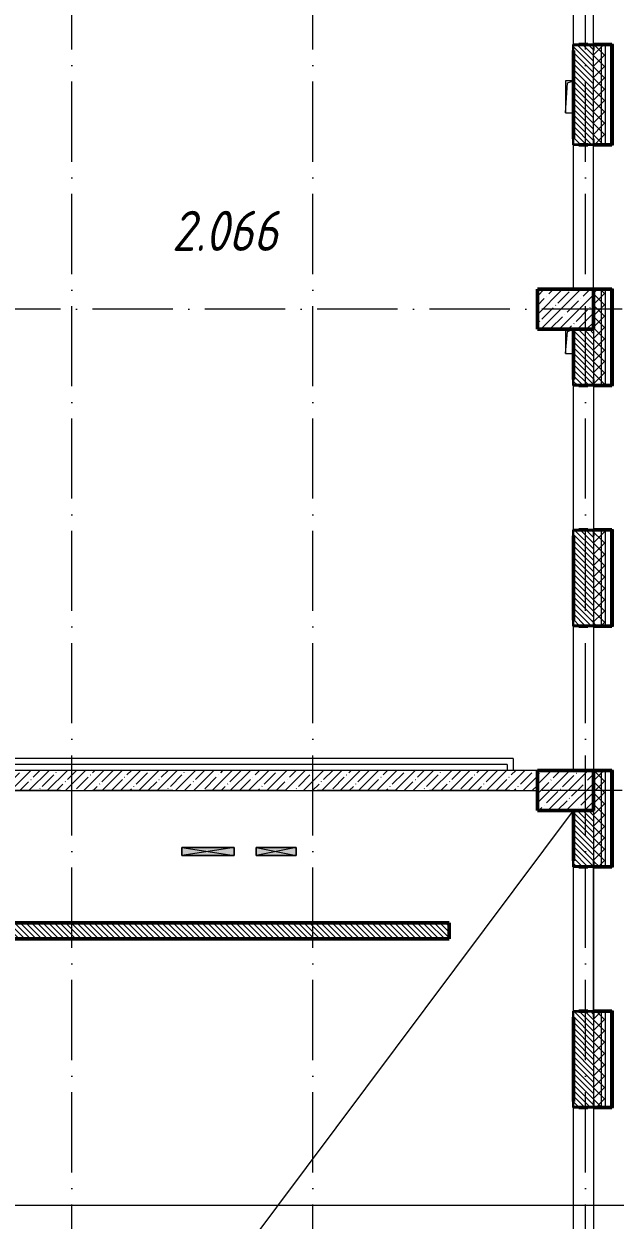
# Model space of a CAD drawing. Header units: millimetres. Extents: x -537608 to 253996, y -217170 to 186033.
# Drawn here: x -168197 to -160829, y -29612 to -14700 of the extents above; entities that cross this region are included whole.
import ezdxf

# ---------------------------------------------------------------- set-up
doc = ezdxf.new("R2010")
doc.units = ezdxf.units.MM
doc.linetypes.add('50_200_ШТРИХ_1Т_ш5_п1_п1_', pattern=[1400, 1000, -200, 0, -200])
for name, color, linetype, lineweight in [('A-DETL-____-OTLN-4', 7, 'Continuous', 18), ('A-DETL-GENF-OTLN', 7, 'Continuous', 9), ('A-GENM-____-MCUT', 7, 'Continuous', 25), ('A-GENM-____-OTLN', 7, 'Continuous', 9), ('A-GENM-____-OTLN-1', 7, 'Continuous', 25), ('A-GLAZ-____-OTLN', 7, 'Continuous', 9), ('A-WALL-____-MCUT-1', 7, 'Continuous', 9), ('A-WALL-____-MCUT-2', 7, 'Continuous', 50), ('A-WALL-____-MCUT-3', 7, 'Continuous', 9), ('A-WALL-____-OTLN', 7, 'Continuous', 9), ('A-WALL-____-PATT-1', 7, 'Continuous', 9), ('A-WALL-FNSH-MCUT-1', 7, 'Continuous', 9), ('S-COLS-____-MCUT', 7, 'Continuous', 50), ('S-COLS-____-OTLN', 7, 'Continuous', 9), ('S-GRID-____-OTLN-1', 7, '50_200_ШТРИХ_1Т_ш5_п1_п1_', 9), ('Марки помещений', 7, 'Continuous', 9)]:
    doc.layers.add(name, color=color, linetype=linetype, lineweight=lineweight)
doc.layers.add('G-____-____-SYMB-1', color=9, linetype='Continuous', lineweight=9, true_color=0x808080)
doc.styles.add('ISOCPEUR_I_3', font='isocpeui.ttf', dxfattribs={"width": 0.85, "height": 2.2})
pattern_1 = [(135, (-184647.673, -56738.29), (-35.35534, -35.35534), [])]
pattern_2 = [(45, (-184647.67, -56738.29), (-85.53659, 85.53659), []), (45, (-184590.65, -56738.29), (-85.53659, 85.53659), [])]
pattern_3 = [(45, (-184647.67, -56738.29), (-70.71068, 70.71068), []), (135, (-184647.67, -56738.29), (-70.71068, -70.71068), [])]

# ---------------------------------------------------------------- blocks, each defined once
blk = doc.blocks.new('BSC_Колонна _Прямоугольная - 500х700-25976089-АР1_План отверстий 2 этажа в осях 1-64_А-ГГ')
at = {"layer": 'S-COLS-____-OTLN'}
h = blk.add_hatch(dxfattribs=at)
h.set_pattern_fill('FP_27', color=256, style=0, pattern_type=2)
h.set_pattern_definition([(315, (-32481.04, 23200), (114.04925, 114.04925), []), (315, (-32481.04, 23085.95), (114.04925, 114.04925), [201.613, -40.323, 3.353, -36.97])])
h.paths.add_polyline_path([(-250, 350), (-250, -350), (250, -350), (250, 350)], flags=0)
at = {"layer": 'S-COLS-____-MCUT'}
for p, q in [((250, 350), (-250, 350)), ((-250, 350), (-250, -350)), ((250, -350), (250, 350)), ((-250, -350), (250, -350))]:
    blk.add_line(p, q, dxfattribs=at)
blk = doc.blocks.new('BSC_Колонна _Прямоугольная - 500х700-V3-АР1_План отверстий 2 этажа в осях 1-64_А-ГГ')
at = {"layer": 'S-COLS-____-OTLN'}
h = blk.add_hatch(dxfattribs=at)
h.set_pattern_fill('FP_29', color=256, style=0, pattern_type=2)
h.set_pattern_definition([(315, (-38481.04, 23200), (114.04925, 114.04925), []), (315, (-38481.04, 23085.95), (114.04925, 114.04925), [201.613, -40.323, 3.353, -36.97])])
h.paths.add_polyline_path([(-250, 237), (-250, -350), (250, -350), (250, 350), (-250, 350)], flags=0)
at = {"layer": 'S-COLS-____-MCUT'}
for p, q in [((250, 350), (-250, 350)), ((-250, 350), (-250, -350)), ((250, -350), (250, 350)), ((-250, -350), (250, -350))]:
    blk.add_line(p, q, dxfattribs=at)
blk = doc.blocks.new('Фахверк_СКБ_Уголок - 250_2700-27497298-АР1_План отверстий 2 этажа в осях 1-64_А-ГГ')
at = {"layer": 'A-GENM-____-MCUT'}
for p, q in [((200, 181), (125, 181)), ((125, 181), (125, 106)), ((131, 106), (131, 175)), ((131, 175), (200, 175)), ((200, 175), (200, 181)), ((125, 106), (131, 106)), ((131, -6), (125, -6)), ((125, -6), (125, -81)), ((125, -81), (200, -81)), ((131, -75), (131, -6)), ((200, -75), (131, -75)), ((200, -81), (200, -75))]:
    blk.add_line(p, q, dxfattribs=at)
blk = doc.blocks.new('AR_Отверстие прямоугольное _в плите_ - AR_Отверстие прямоугольное _в плите_-30510814-АР1_План отверстий 2 этажа в осях 1-64_А-ГГ')
at = {"layer": 'A-GENM-____-OTLN'}
for p, q in [((-50, 150), (-50, -150)), ((-25, 125), (50, 150)), ((-50, -150), (-25, 125)), ((-50, -150), (50, -150))]:
    blk.add_line(p, q, dxfattribs=at)
blk = doc.blocks.new('AR_Отверстие прямоугольное _в плите_ - AR_Отверстие прямоугольное _в плите_-30510902-АР1_План отверстий 2 этажа в осях 1-64_А-ГГ')
at = {"layer": 'A-GENM-____-OTLN'}
for p, q in [((50, 200), (-50, 200)), ((-50, 200), (-50, -200)), ((-50, -200), (-25, 175)), ((-25, 175), (50, 200)), ((-50, -200), (50, -200))]:
    blk.add_line(p, q, dxfattribs=at)
blk = doc.blocks.new('AR_Отверстие прямоугольное _в стене__БезПР - AR_Отверстие прямоугольное _в стене__БезПР-36428237-АР1_План отверстий 2 этажа в осях 1-64_А-ГГ')
at = {"layer": 'A-GLAZ-____-OTLN'}
blk.add_hatch(color=256, dxfattribs=at).paths.add_polyline_path([(-325, -50), (325, -50), (325, 50), (-325, 50)], flags=0)
at = {"layer": 'A-DETL-GENF-OTLN'}
for p, q in [((-325, -50), (-325, 50)), ((-325, 50), (325, 50)), ((325, 50), (-325, -50)), ((-325, 50), (325, -50)), ((325, 50), (-325, 50)), ((-325, 50), (-325, -50)), ((325, 50), (325, -50)), ((325, -50), (325, 50)), ((325, -50), (-325, -50)), ((-325, -50), (325, -50))]:
    blk.add_line(p, q, dxfattribs=at)
at = {"layer": 'A-GLAZ-____-OTLN'}
blk.add_line((325, 50), (-325, 50), dxfattribs=at)
blk = doc.blocks.new('AR_Отверстие прямоугольное _в стене__БезПР - AR_Отверстие прямоугольное _в стене__БезПР-36788943-АР1_План отверстий 2 этажа в осях 1-64_А-ГГ')
at = {"layer": 'A-GLAZ-____-OTLN'}
blk.add_hatch(color=256, dxfattribs=at).paths.add_polyline_path([(250, -50), (250, 50), (-250, 50), (-250, -50), (-47, -50)], flags=0)
at = {"layer": 'A-DETL-GENF-OTLN'}
for p, q in [((-250, -50), (-250, 50)), ((-250, 50), (250, 50)), ((250, 50), (-250, -50)), ((-250, 50), (250, -50)), ((250, 50), (-250, 50)), ((-250, 50), (-250, -50)), ((250, 50), (250, -50)), ((250, -50), (250, 50)), ((250, -50), (-250, -50)), ((-250, -50), (250, -50))]:
    blk.add_line(p, q, dxfattribs=at)
at = {"layer": 'A-GLAZ-____-OTLN'}
blk.add_line((250, 50), (-250, 50), dxfattribs=at)

msp = doc.modelspace()

# ---------------------------------------------------------------- hatches: boundary and pattern name
at = {"layer": 'A-WALL-____-PATT-1'}
h = msp.add_hatch(dxfattribs=at)
h.set_pattern_fill('FP_3', color=256, style=0, pattern_type=2)
h.set_pattern_definition(pattern_2)
h.paths.add_polyline_path([(-160847.6725, -15187.2474), (-160847.6725, -14957.2474), (-160867.6725, -14957.2474), (-160867.6725, -15187.2474)], flags=0)
h.paths.add_polyline_path([(-160847.6725, -13157.2474), (-160847.6725, -8757.2474), (-160867.6725, -8757.2474), (-160867.6725, -13157.2474)], flags=0)
h = msp.add_hatch(dxfattribs=at)
h.set_pattern_fill('FP_1', color=256, style=0, pattern_type=2)
h.set_pattern_definition(pattern_3)
h.paths.add_polyline_path([(-160947.6725, -47207.2474), (-160947.6725, -45007.2474), (-160997.6725, -45007.2474), (-160997.6725, -47207.2474)], flags=0)
h.paths.add_polyline_path([(-160997.6725, -43207.2474), (-160947.6725, -43207.2474), (-160947.6725, -42007.2474), (-160997.6725, -42007.2474), (-160997.6725, -42242.4769)], flags=0)
h.paths.add_polyline_path([(-160997.6725, -40207.2474), (-160947.6725, -40207.2474), (-160947.6725, -39007.2474), (-160997.6725, -39007.2474)], flags=0)
h.paths.add_polyline_path([(-160947.6725, -37207.2474), (-160947.6725, -36007.2474), (-160997.6725, -36007.2474), (-160997.6725, -37207.2474)], flags=0)
h.paths.add_polyline_path([(-160947.6725, -34207.2474), (-160947.6725, -33007.2474), (-160997.6725, -33007.2474), (-160997.6725, -34207.2474)], flags=0)
h.paths.add_polyline_path([(-160947.6725, -31207.2474), (-160947.6725, -30007.2474), (-160997.6725, -30007.2474), (-160997.6725, -31207.2474)], flags=0)
h.paths.add_polyline_path([(-160947.6725, -28207.2474), (-160947.6725, -27007.2474), (-160997.6725, -27007.2474), (-160997.6725, -28207.2474)], flags=0)
h.paths.add_polyline_path([(-160947.6725, -25207.2474), (-160947.6725, -24007.2474), (-160997.6725, -24007.2474), (-160997.6725, -25207.2474)], flags=0)
h.paths.add_polyline_path([(-160947.6725, -22207.2474), (-160947.6725, -21007.2474), (-160997.6725, -21007.2474), (-160997.6725, -22207.2474)], flags=0)
h.paths.add_polyline_path([(-160947.6725, -19207.2474), (-160947.6725, -18007.2474), (-160997.6725, -18007.2474), (-160997.6725, -19207.2474)], flags=0)
h.paths.add_polyline_path([(-160947.6725, -16207.2474), (-160947.6725, -14957.2474), (-160997.6725, -14957.2474), (-160997.6725, -16207.2474)], flags=0)
h.paths.add_polyline_path([(-160947.6725, -13157.2474), (-160947.6725, -8907.2474), (-160997.6725, -8907.2474), (-160997.6725, -13157.2474)], flags=0)
h = msp.add_hatch(dxfattribs=at)
h.set_pattern_fill('FP_1', color=256, style=0, pattern_type=2)
h.set_pattern_definition(pattern_3)
h.paths.add_polyline_path([(-160997.6725, -47207.2474), (-160997.6725, -45007.2474), (-161091.6725, -45007.2474), (-161091.6725, -45082.2474), (-161097.6725, -45082.2474), (-161097.6725, -47207.2474)], flags=0)
h.paths.add_polyline_path([(-161091.6725, -43207.2474), (-160997.6725, -43207.2474), (-160997.6725, -42007.2474), (-161091.6725, -42007.2474), (-161091.6725, -42082.2474), (-161097.6725, -42082.2474), (-161097.6725, -43132.2474), (-161091.6725, -43132.2474), (-161091.6725, -43201.2474)], flags=0)
h.paths.add_polyline_path([(-160997.6725, -40207.2474), (-160997.6725, -39007.2474), (-161097.6725, -39007.2474), (-161097.6725, -40132.2474), (-161091.6725, -40132.2474), (-161091.6725, -40207.2474)], flags=0)
h.paths.add_polyline_path([(-160997.6725, -37207.2474), (-160997.6725, -36007.2474), (-161091.6725, -36007.2474), (-161091.6725, -36082.2474), (-161097.6725, -36082.2474), (-161097.6725, -37132.2474), (-161091.6725, -37132.2474), (-161091.6725, -37207.2474)], flags=0)
h.paths.add_polyline_path([(-161097.6725, -34207.2474), (-160997.6725, -34207.2474), (-160997.6725, -33007.2474), (-161091.6725, -33007.2474), (-161091.6725, -33082.2474), (-161097.6725, -33082.2474), (-161097.6725, -33707.2474)], flags=0)
h.paths.add_polyline_path([(-161091.6725, -31207.2474), (-160997.6725, -31207.2474), (-160997.6725, -30007.2474), (-161097.6725, -30007.2474), (-161097.6725, -31132.2474), (-161091.6725, -31132.2474), (-161091.6725, -31201.2474)], flags=0)
h.paths.add_polyline_path([(-160997.6725, -28207.2474), (-160997.6725, -27007.2474), (-161091.6725, -27007.2474), (-161091.6725, -27082.2474), (-161097.6725, -27082.2474), (-161097.6725, -28132.2474), (-161091.6725, -28132.2474), (-161091.6725, -28207.2474)], flags=0)
h.paths.add_polyline_path([(-160997.6725, -25207.2474), (-160997.6725, -24007.2474), (-161097.6725, -24007.2474), (-161097.6725, -25132.2474), (-161091.6725, -25132.2474), (-161091.6725, -25207.2474)], flags=0)
h.paths.add_polyline_path([(-161091.6725, -22207.2474), (-160997.6725, -22207.2474), (-160997.6725, -21007.2474), (-161091.6725, -21007.2474), (-161091.6725, -21082.2474), (-161097.6725, -21082.2474), (-161097.6725, -22132.2474), (-161091.6725, -22132.2474), (-161091.6725, -22201.2474)], flags=0)
h.paths.add_polyline_path([(-161091.6725, -19207.2474), (-160997.6725, -19207.2474), (-160997.6725, -18007.2474), (-161097.6725, -18007.2474), (-161097.6725, -19132.2474), (-161091.6725, -19132.2474), (-161091.6725, -19201.2474)], flags=0)
h.paths.add_polyline_path([(-160997.6725, -16207.2474), (-160997.6725, -14957.2474), (-161091.6725, -14957.2474), (-161091.6725, -15032.2474), (-161097.6725, -15032.2474), (-161097.6725, -16132.2474), (-161091.6725, -16132.2474), (-161091.6725, -16207.2474)], flags=0)
h.paths.add_polyline_path([(-160997.6725, -13157.2474), (-160997.6725, -9007.2474), (-161097.6725, -9007.2474), (-161097.6725, -13157.2474)], flags=0)
h = msp.add_hatch(dxfattribs=at)
h.set_pattern_fill('FP_6', color=256, style=0, pattern_type=2)
h.set_pattern_definition(pattern_1)
h.paths.add_polyline_path([(-161278.6725, -16207.2474), (-161166.6725, -16207.2474), (-161166.6725, -16201.2474), (-161097.6725, -16201.2474), (-161097.6725, -14963.2474), (-161166.6725, -14963.2474), (-161166.6725, -14957.2474), (-161278.6725, -14957.2474), (-161278.6725, -14963.2474), (-161347.6725, -14963.2474), (-161347.6725, -16201.2474), (-161278.6725, -16201.2474)], flags=0)
h = msp.add_hatch(dxfattribs=at)
h.set_pattern_fill('FP_3', color=256, style=0, pattern_type=2)
h.set_pattern_definition(pattern_2)
h.paths.add_polyline_path([(-160847.6725, -47017.2474), (-160847.6725, -45007.2474), (-160867.6725, -45007.2474), (-160867.6725, -47017.2474)], flags=0)
h.paths.add_polyline_path([(-160847.6725, -43207.2474), (-160847.6725, -42007.2474), (-160867.6725, -42007.2474), (-160867.6725, -43207.2474)], flags=0)
h.paths.add_polyline_path([(-160847.6725, -40207.2474), (-160847.6725, -39007.2474), (-160867.6725, -39007.2474), (-160867.6725, -40207.2474)], flags=0)
h.paths.add_polyline_path([(-160847.6725, -37207.2474), (-160847.6725, -36007.2474), (-160867.6725, -36007.2474), (-160867.6725, -37207.2474)], flags=0)
h.paths.add_polyline_path([(-160847.6725, -34207.2474), (-160847.6725, -33007.2474), (-160867.6725, -33007.2474), (-160867.6725, -34207.2474)], flags=0)
h.paths.add_polyline_path([(-160847.6725, -31207.2474), (-160847.6725, -30007.2474), (-160867.6725, -30007.2474), (-160867.6725, -31207.2474)], flags=0)
h.paths.add_polyline_path([(-160847.6725, -28207.2474), (-160847.6725, -27007.2474), (-160867.6725, -27007.2474), (-160867.6725, -28207.2474)], flags=0)
h.paths.add_polyline_path([(-160847.6725, -25207.2474), (-160847.6725, -24007.2474), (-160867.6725, -24007.2474), (-160867.6725, -25207.2474)], flags=0)
h.paths.add_polyline_path([(-160867.6725, -22207.2474), (-160847.6725, -22207.2474), (-160847.6725, -21007.2474), (-160867.6725, -21007.2474), (-160867.6725, -21602.621)], flags=0)
h.paths.add_polyline_path([(-160847.6725, -19207.2474), (-160847.6725, -18007.2474), (-160867.6725, -18007.2474), (-160867.6725, -19207.2474)], flags=0)
h.paths.add_polyline_path([(-160847.6725, -16207.2474), (-160847.6725, -15187.2474), (-160867.6725, -15187.2474), (-160867.6725, -16207.2474)], flags=0)
h = msp.add_hatch(dxfattribs=at)
h.set_pattern_fill('FP_6', color=256, style=0, pattern_type=2)
h.set_pattern_definition(pattern_1)
h.paths.add_polyline_path([(-161166.6725, -22207.2474), (-161166.6725, -22201.2474), (-161097.6725, -22201.2474), (-161097.6725, -21013.2474), (-161166.6725, -21013.2474), (-161166.6725, -21007.2474), (-161278.6725, -21007.2474), (-161278.6725, -21013.2474), (-161347.6725, -21013.2474), (-161347.6725, -22201.2474), (-161278.6725, -22201.2474), (-161278.6725, -22207.2474)], flags=0)
h.paths.add_polyline_path([(-161166.6725, -19207.2474), (-161166.6725, -19201.2474), (-161097.6725, -19201.2474), (-161097.6725, -18507.2474), (-161347.6725, -18507.2474), (-161347.6725, -19201.2474), (-161278.6725, -19201.2474), (-161278.6725, -19207.2474)], flags=0)
h = msp.add_hatch(dxfattribs=at)
h.set_pattern_fill('FP_25', color=256, style=0, pattern_type=2)
h.set_pattern_definition([(45, (-184647.67, -56738.29), (-114.04925, 114.04925), []), (45, (-184533.62, -56738.29), (-114.04925, 114.04925), [201.612, -40.322, 3.353, -36.97])])
h.paths.add_polyline_path([(-161797.6725, -24257.2474), (-161797.6725, -24007.2474), (-170047.6725, -24007.2474), (-170047.6725, -24257.2474), (-163451.7907, -24257.2474)], flags=0)
h = msp.add_hatch(dxfattribs=at)
h.set_pattern_fill('FP_6', color=256, style=0, pattern_type=2)
h.set_pattern_definition(pattern_1)
h.paths.add_polyline_path([(-161166.6725, -28207.2474), (-161166.6725, -28201.2474), (-161097.6725, -28201.2474), (-161097.6725, -27013.2474), (-161166.6725, -27013.2474), (-161166.6725, -27007.2474), (-161278.6725, -27007.2474), (-161278.6725, -27013.2474), (-161347.6725, -27013.2474), (-161347.6725, -28201.2474), (-161278.6725, -28201.2474), (-161278.6725, -28207.2474)], flags=0)
h.paths.add_polyline_path([(-161166.6725, -25207.2474), (-161166.6725, -25201.2474), (-161097.6725, -25201.2474), (-161097.6725, -24507.2474), (-161347.6725, -24507.2474), (-161347.6725, -25201.2474), (-161278.6725, -25201.2474), (-161278.6725, -25207.2474)], flags=0)
h = msp.add_hatch(dxfattribs=at)
h.set_pattern_fill('FP_6', color=256, style=0, pattern_type=2)
h.set_pattern_definition(pattern_1)
h.paths.add_polyline_path([(-162897.6725, -26107.2474), (-162897.6725, -25907.2474), (-172197.6725, -25907.2474), (-172197.6725, -26107.2474), (-163451.7907, -26107.2474)], flags=0)

# ---------------------------------------------------------------- linework, layer by layer
at = {"layer": 'A-DETL-____-OTLN-4'}
for p, q in [((-162097.6725, -23857.2474), (-169847.6725, -23857.2474)), ((-162097.6725, -23857.2474), (-162097.6725, -24007.2474)), ((-162172.6725, -23932.2474), (-169847.6725, -23932.2474)), ((-162172.6725, -23932.2474), (-162172.6725, -24007.2474)), ((-174547.6725, -42157.2474), (-161347.6725, -24507.2474))]:
    msp.add_line(p, q, dxfattribs=at)
at = {"layer": 'A-WALL-____-MCUT-1'}
for p, q in [((-161797.6725, -24007.2474), (-170047.6725, -24007.2474)), ((-170047.6725, -24257.2474), (-161797.6725, -24257.2474))]:
    msp.add_line(p, q, dxfattribs=at)
at = {"layer": 'A-WALL-____-MCUT-2'}
for p, q in [((-161347.6725, -15032.2474), (-161347.6725, -16132.2474)), ((-161166.6725, -14957.2474), (-161278.6725, -14957.2474)), ((-160867.6725, -14957.2474), (-161091.6725, -14957.2474)), ((-160867.6725, -16207.2474), (-160867.6725, -14957.2474)), ((-161278.6725, -16207.2474), (-161166.6725, -16207.2474)), ((-161091.6725, -16207.2474), (-160867.6725, -16207.2474)), ((-160867.6725, -18007.2474), (-161097.6725, -18007.2474)), ((-160867.6725, -19207.2474), (-160867.6725, -18007.2474)), ((-161347.6725, -18507.2474), (-161347.6725, -19132.2474)), ((-161278.6725, -19207.2474), (-161166.6725, -19207.2474)), ((-161091.6725, -19207.2474), (-160867.6725, -19207.2474)), ((-161166.6725, -21007.2474), (-161278.6725, -21007.2474)), ((-160867.6725, -21007.2474), (-161091.6725, -21007.2474)), ((-160867.6725, -22207.2474), (-160867.6725, -21007.2474)), ((-161347.6725, -21082.2474), (-161347.6725, -22132.2474)), ((-161278.6725, -22207.2474), (-161166.6725, -22207.2474)), ((-161091.6725, -22207.2474), (-160867.6725, -22207.2474)), ((-160867.6725, -24007.2474), (-161097.6725, -24007.2474)), ((-160867.6725, -25207.2474), (-160867.6725, -24007.2474)), ((-161347.6725, -24507.2474), (-161347.6725, -25132.2474)), ((-161278.6725, -25207.2474), (-161166.6725, -25207.2474)), ((-161091.6725, -25207.2474), (-160867.6725, -25207.2474)), ((-162897.6725, -25907.2474), (-172197.6725, -25907.2474)), ((-162897.6725, -26107.2474), (-162897.6725, -25907.2474)), ((-172197.6725, -26107.2474), (-162897.6725, -26107.2474)), ((-161347.6725, -27082.2474), (-161347.6725, -28132.2474)), ((-161166.6725, -27007.2474), (-161278.6725, -27007.2474)), ((-160867.6725, -27007.2474), (-161091.6725, -27007.2474)), ((-160867.6725, -28207.2474), (-160867.6725, -27007.2474)), ((-161278.6725, -28207.2474), (-161166.6725, -28207.2474)), ((-161091.6725, -28207.2474), (-160867.6725, -28207.2474))]:
    msp.add_line(p, q, dxfattribs=at)
at = {"layer": 'A-WALL-____-MCUT-3'}
for p, q in [((-161097.6725, -16132.2474), (-161097.6725, -15032.2474)), ((-160997.6725, -16207.2474), (-160997.6725, -14957.2474)), ((-160947.6725, -16207.2474), (-160947.6725, -14957.2474)), ((-160997.6725, -19207.2474), (-160997.6725, -18007.2474)), ((-160947.6725, -19207.2474), (-160947.6725, -18007.2474)), ((-161097.6725, -18507.2474), (-161097.6725, -19132.2474)), ((-160997.6725, -22207.2474), (-160997.6725, -21007.2474)), ((-160947.6725, -22207.2474), (-160947.6725, -21007.2474)), ((-161097.6725, -21082.2474), (-161097.6725, -22132.2474)), ((-160997.6725, -25207.2474), (-160997.6725, -24007.2474)), ((-160947.6725, -25207.2474), (-160947.6725, -24007.2474)), ((-161097.6725, -24507.2474), (-161097.6725, -25132.2474)), ((-161097.6725, -27082.2474), (-161097.6725, -28132.2474)), ((-160997.6725, -28207.2474), (-160997.6725, -27007.2474)), ((-160947.6725, -28207.2474), (-160947.6725, -27007.2474))]:
    msp.add_line(p, q, dxfattribs=at)
at = {"layer": 'A-WALL-____-OTLN'}
for p, q in [((-161347.6725, -14957.2474), (-161347.6725, -13157.2474)), ((-161097.6725, -14957.2474), (-161097.6725, -13157.2474)), ((-161347.6725, -18007.2474), (-161347.6725, -16207.2474)), ((-161097.6725, -18007.2474), (-161097.6725, -16207.2474)), ((-161347.6725, -21007.2474), (-161347.6725, -19207.2474)), ((-161097.6725, -19207.2474), (-161097.6725, -21007.2474)), ((-161097.6725, -21007.2474), (-161097.6725, -21007.2474)), ((-161347.6725, -24007.2474), (-161347.6725, -22207.2474)), ((-161097.6725, -22207.2474), (-161097.6725, -22207.2474)), ((-161097.6725, -22207.2474), (-161097.6725, -24007.2474)), ((-161347.6725, -27007.2474), (-161347.6725, -25207.2474)), ((-161097.6725, -27007.2474), (-161097.6725, -25207.2474)), ((-161097.6725, -25207.2474), (-161097.6725, -27007.2474)), ((-161347.6725, -30007.2474), (-161347.6725, -28207.2474)), ((-161097.6725, -28207.2474), (-161097.6725, -28207.2474)), ((-161097.6725, -28207.2474), (-161097.6725, -30007.2474))]:
    msp.add_line(p, q, dxfattribs=at)
at = {"layer": 'A-WALL-FNSH-MCUT-1'}
for p, q in [((-160847.6725, -14957.2474), (-160867.6725, -14957.2474)), ((-160847.6725, -16207.2474), (-160847.6725, -14957.2474)), ((-160867.6725, -16207.2474), (-160847.6725, -16207.2474)), ((-160847.6725, -18007.2474), (-160867.6725, -18007.2474)), ((-160847.6725, -19207.2474), (-160847.6725, -18007.2474)), ((-160867.6725, -19207.2474), (-160847.6725, -19207.2474)), ((-160847.6725, -21007.2474), (-160867.6725, -21007.2474)), ((-160847.6725, -22207.2474), (-160847.6725, -21007.2474)), ((-160867.6725, -22207.2474), (-160847.6725, -22207.2474)), ((-160847.6725, -24007.2474), (-160867.6725, -24007.2474)), ((-160847.6725, -25207.2474), (-160847.6725, -24007.2474)), ((-160867.6725, -25207.2474), (-160847.6725, -25207.2474)), ((-160847.6725, -27007.2474), (-160867.6725, -27007.2474)), ((-160847.6725, -28207.2474), (-160847.6725, -27007.2474)), ((-160867.6725, -28207.2474), (-160847.6725, -28207.2474))]:
    msp.add_line(p, q, dxfattribs=at)
at = {"layer": 'G-____-____-SYMB-1'}
msp.add_line((-189573.6928, -29427.2474), (-80498.6001, -29427.2474), dxfattribs=at)
at = {"layer": 'S-GRID-____-OTLN-1'}
for p, q in [((-167597.6725, -61220.8957), (-167597.6725, -6857.3298)), ((-164597.6725, -61220.8957), (-164597.6725, -6857.3298)), ((-161197.6725, -61220.8957), (-161197.6725, -6857.3298)), ((-157939.9334, -18257.2474), (-189316.4427, -18257.2474)), ((-157939.9334, -24257.2474), (-189316.4427, -24257.2474))]:
    msp.add_line(p, q, dxfattribs=at)

# ---------------------------------------------------------------- block references
at = {"layer": 'A-GENM-____-OTLN'}
for name, p in [('AR_Отверстие прямоугольное _в плите_ - AR_Отверстие прямоугольное _в плите_-30510902-АР1_План отверстий 2 этажа в осях 1-64_А-ГГ', (-161397.6725, -15607.2474)), ('AR_Отверстие прямоугольное _в плите_ - AR_Отверстие прямоугольное _в плите_-30510814-АР1_План отверстий 2 этажа в осях 1-64_А-ГГ', (-161397.6725, -18657.2474))]:
    msp.add_blockref(name, p, dxfattribs=at)
at = {"layer": 'A-GENM-____-OTLN-1'}
for p, rotation in [((-161272.6725, -14832.2474), 269.9999999999999), ((-161172.6725, -16332.2474), 89.99999999999991), ((-161172.6725, -19332.2474), 89.99999999999991), ((-161272.6725, -20882.2474), 269.9999999999999), ((-161172.6725, -22332.2474), 89.99999999999991), ((-161172.6725, -25332.2474), 89.99999999999991), ((-161272.6725, -26882.2474), 269.9999999999999), ((-161172.6725, -28332.2474), 89.99999999999991)]:
    msp.add_blockref('Фахверк_СКБ_Уголок - 250_2700-27497298-АР1_План отверстий 2 этажа в осях 1-64_А-ГГ', p, dxfattribs=dict(at, rotation=rotation))
at = {"layer": 'A-GLAZ-____-OTLN'}
for name, p in [('AR_Отверстие прямоугольное _в стене__БезПР - AR_Отверстие прямоугольное _в стене__БезПР-36428237-АР1_План отверстий 2 этажа в осях 1-64_А-ГГ', (-165902.1575, -25015.6377)), ('AR_Отверстие прямоугольное _в стене__БезПР - AR_Отверстие прямоугольное _в стене__БезПР-36788943-АР1_План отверстий 2 этажа в осях 1-64_А-ГГ', (-165052.1575, -25015.6377))]:
    msp.add_blockref(name, p, dxfattribs=at)
at = {"layer": 'S-COLS-____-OTLN', "rotation": 89.9999999999999}
for name, p in [('BSC_Колонна _Прямоугольная - 500х700-V3-АР1_План отверстий 2 этажа в осях 1-64_А-ГГ', (-161447.6725, -18257.2474)), ('BSC_Колонна _Прямоугольная - 500х700-25976089-АР1_План отверстий 2 этажа в осях 1-64_А-ГГ', (-161447.6725, -24257.2474))]:
    msp.add_blockref(name, p, dxfattribs=at)

# ---------------------------------------------------------------- texts
at = {"layer": 'Марки помещений', "insert": (-166352.7988, -17029.5146), "char_height": 500, "width": 785.65375, "attachment_point": 1, "style": 'ISOCPEUR_I_3'}
msp.add_mtext('2.066', dxfattribs=at)

doc.saveas('drawing.dxf')
